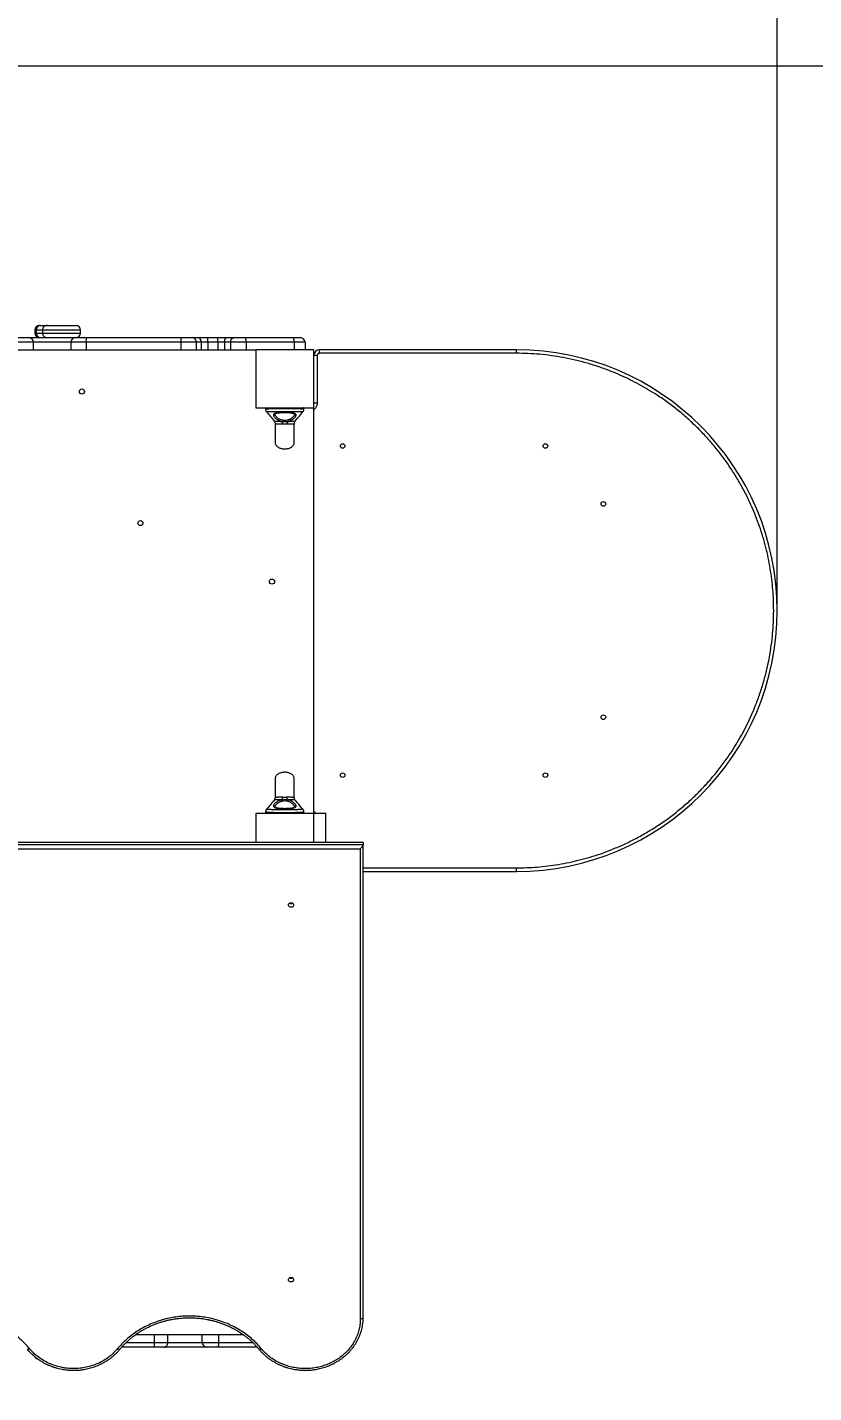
# Model space of a CAD drawing. Header units: millimetres. Extents: x -6562 to 7161, y -6069 to 5384.
# Drawn here: x 3453 to 4811, y 241 to 2597 of the extents above; entities that cross this region are included whole.
import ezdxf

# ---------------------------------------------------------------- set-up
doc = ezdxf.new("R2010")
doc.units = ezdxf.units.MM
for name, color, linetype in [('DIKOM_ОБЪЕКТ', 7, 'Continuous'), ('DIKOM_РАЗМЕР_ЗОНА', 7, 'Continuous'), ('DIKOM_РАЗМЕР_ОБЪЕКТА', 7, 'Continuous')]:
    doc.layers.add(name, color=color, linetype=linetype)
doc.styles.add('style1', font='arial.ttf', dxfattribs={"width": 0.8})
doc.dimstyles.new('1-50', dxfattribs={"dimtxt": 300, "dimasz": 200, "dimexe": 100, "dimexo": 0, "dimgap": 100, "dimtad": 1, "dimtxsty": 'style1', "dimcen": 200, "dimclrd": 7, "dimclre": 7, "dimclrt": 7, "dimadec": 1, "dimazin": 2, "dimtfac": 1, "dimtmove": 0, "dimatfit": 2, "dimfxl": 0, "dimlwd": 25, "dimlwe": 18, "dimarcsym": 0})

# ---------------------------------------------------------------- blocks, each defined once
blk = doc.blocks.new('*D9')
at = {"layer": 'Defpoints', "color": 0, "transparency": 16777216}
for p in [(-2276.8, 2530.5), (6418.8, 2530.5), (1009.4, -4069.5)]:
    blk.add_point(p, dxfattribs=at)
at = {"layer": 'DIKOM_РАЗМЕР_ОБЪЕКТА', "color": 7, "lineweight": 18, "transparency": 16777216}
for p, q in [((-2276.8, 2530.5), (6518.8, 2530.5)), ((1009.4, -4069.5), (6518.8, -4069.5))]:
    blk.add_line(p, q, dxfattribs=at)
at = {"layer": 'DIKOM_РАЗМЕР_ОБЪЕКТА', "color": 7, "lineweight": 25, "transparency": 16777216}
blk.add_line((6418.8, -3869.5), (6418.8, 2330.5), dxfattribs=at)
at = {"layer": 'DIKOM_РАЗМЕР_ОБЪЕКТА', "color": 7, "transparency": 16777216}
for points in [[(6385.4, 2330.5), (6452.1, 2330.5), (6418.8, 2530.5)], [(6385.4, -3869.5), (6452.1, -3869.5), (6418.8, -4069.5)]]:
    blk.add_solid(points, dxfattribs=at)
at = {"layer": 'DIKOM_РАЗМЕР_ОБЪЕКТА', "color": 7, "transparency": 16777216, "insert": (6165.6, -1011), "char_height": 300, "attachment_point": 5, "rotation": 90, "style": 'style1'}
blk.add_mtext('6600', dxfattribs=at)
blk = doc.blocks.new('*D10')
at = {"layer": 'Defpoints', "color": 0, "transparency": 16777216}
for p in [(4747.9, 4361.4), (-4563.3, 2279.8), (4747.9, 1590.5)]:
    blk.add_point(p, dxfattribs=at)
at = {"layer": 'DIKOM_РАЗМЕР_ОБЪЕКТА', "color": 7, "lineweight": 18, "transparency": 16777216}
for p, q in [((-4563.3, 2279.8), (-4563.3, 4461.4)), ((4747.9, 1590.5), (4747.9, 4461.4))]:
    blk.add_line(p, q, dxfattribs=at)
at = {"layer": 'DIKOM_РАЗМЕР_ОБЪЕКТА', "color": 7, "lineweight": 25, "transparency": 16777216}
blk.add_line((-4363.3, 4361.4), (4547.9, 4361.4), dxfattribs=at)
at = {"layer": 'DIKOM_РАЗМЕР_ОБЪЕКТА', "color": 7, "transparency": 16777216}
for points in [[(-4363.3, 4394.8), (-4363.3, 4328.1), (-4563.3, 4361.4)], [(4547.9, 4394.8), (4547.9, 4328.1), (4747.9, 4361.4)]]:
    blk.add_solid(points, dxfattribs=at)
at = {"layer": 'DIKOM_РАЗМЕР_ОБЪЕКТА', "color": 7, "transparency": 16777216, "insert": (92.3, 4614.7), "char_height": 300, "attachment_point": 5, "style": 'style1'}
blk.add_mtext('9300', dxfattribs=at)
blk = doc.blocks.new('*D11')
at = {"layer": 'Defpoints', "color": 0, "transparency": 16777216}
for p in [(-6562.2, 4933.9), (-6562.2, 1863.3), (6237.8, 1379.2)]:
    blk.add_point(p, dxfattribs=at)
at = {"layer": 'DIKOM_РАЗМЕР_ЗОНА', "color": 7, "lineweight": 18, "transparency": 16777216}
for p, q in [((-6562.2, 1863.3), (-6562.2, 5033.9)), ((6237.8, 1379.2), (6237.8, 5033.9))]:
    blk.add_line(p, q, dxfattribs=at)
at = {"layer": 'DIKOM_РАЗМЕР_ЗОНА', "color": 7, "lineweight": 25, "transparency": 16777216}
blk.add_line((6037.8, 4933.9), (-6362.2, 4933.9), dxfattribs=at)
at = {"layer": 'DIKOM_РАЗМЕР_ЗОНА', "color": 7, "transparency": 16777216}
for points in [[(-6362.2, 4967.2), (-6362.2, 4900.5), (-6562.2, 4933.9)], [(6037.8, 4967.2), (6037.8, 4900.5), (6237.8, 4933.9)]]:
    blk.add_solid(points, dxfattribs=at)
at = {"layer": 'DIKOM_РАЗМЕР_ЗОНА', "color": 7, "transparency": 16777216, "insert": (92.3, 5187), "char_height": 300, "attachment_point": 5, "style": 'style1'}
blk.add_mtext('12800', dxfattribs=at)
blk = doc.blocks.new('*D12')
at = {"layer": 'Defpoints', "color": 0, "transparency": 16777216}
for p in [(-2088.2, 4030.5), (7061.3, 4030.5), (1371.9, -6069.5)]:
    blk.add_point(p, dxfattribs=at)
at = {"layer": 'DIKOM_РАЗМЕР_ЗОНА', "color": 7, "lineweight": 18, "transparency": 16777216}
for p, q in [((-2088.2, 4030.5), (7161.3, 4030.5)), ((1371.9, -6069.5), (7161.3, -6069.5))]:
    blk.add_line(p, q, dxfattribs=at)
at = {"layer": 'DIKOM_РАЗМЕР_ЗОНА', "color": 7, "lineweight": 25, "transparency": 16777216}
blk.add_line((7061.3, -5869.5), (7061.3, 3830.5), dxfattribs=at)
at = {"layer": 'DIKOM_РАЗМЕР_ЗОНА', "color": 7, "transparency": 16777216}
for points in [[(7027.9, 3830.5), (7094.6, 3830.5), (7061.3, 4030.5)], [(7027.9, -5869.5), (7094.6, -5869.5), (7061.3, -6069.5)]]:
    blk.add_solid(points, dxfattribs=at)
at = {"layer": 'DIKOM_РАЗМЕР_ЗОНА', "color": 7, "transparency": 16777216, "insert": (6808.1, -1011), "char_height": 300, "attachment_point": 5, "rotation": 90, "style": 'style1'}
blk.add_mtext('10100', dxfattribs=at)

msp = doc.modelspace()

# ---------------------------------------------------------------- linework, layer by layer
at = {"layer": 'DIKOM_ОБЪЕКТ', "color": 7, "linetype": 'Continuous', "lineweight": 15}
for p, q in [((3466.694, 2074.516), (3466.694, 2069.516)), ((3466.735, 2074.516), (3466.694, 2074.516)), ((3466.735, 2074.516), (3466.735, 2069.516)), ((3468.622, 2074.516), (3466.735, 2074.516)), ((3468.622, 2074.516), (3468.622, 2069.516)), ((3468.663, 2074.516), (3468.622, 2074.516)), ((3468.663, 2074.516), (3468.663, 2069.516)), ((3479.632, 2074.516), (3468.663, 2074.516)), ((3474.694, 2082.516), (3474.724, 2082.516)), ((3474.724, 2082.516), (3476.622, 2082.516)), ((3476.622, 2082.516), (3476.652, 2082.516)), ((3476.652, 2082.516), (3487.621, 2082.516)), ((3479.632, 2074.516), (3479.632, 2069.516)), ((3545.587, 2074.516), (3479.632, 2074.516)), ((3487.621, 2082.516), (3537.587, 2082.516)), ((3545.587, 2069.516), (3545.587, 2074.516)), ((3436.2, 2061.516), (3456.334, 2061.516)), ((3463.87, 2053.516), (3436.414, 2053.516)), ((3456.334, 2061.516), (3536.169, 2061.516)), ((3463.87, 2053.516), (3463.87, 2040.516)), ((3528.852, 2053.516), (3463.87, 2053.516)), ((3466.694, 2069.516), (3466.735, 2069.516)), ((3466.735, 2069.516), (3468.622, 2069.516)), ((3468.622, 2069.516), (3468.663, 2069.516)), ((3468.663, 2069.516), (3479.632, 2069.516)), ((3479.632, 2069.516), (3545.587, 2069.516)), ((3554.847, 2053.516), (3528.852, 2053.516)), ((3528.852, 2053.516), (3528.852, 2040.516)), ((3536.169, 2061.516), (3555.232, 2061.516)), ((3718.39, 2053.516), (3554.847, 2053.516)), ((3554.847, 2053.516), (3554.847, 2040.516)), ((3555.232, 2061.516), (3718.775, 2061.516)), ((3745.225, 2053.516), (3718.39, 2053.516)), ((3718.39, 2053.516), (3718.39, 2040.516)), ((3718.775, 2061.516), (3738.454, 2061.516)), ((3738.454, 2061.516), (3748.718, 2061.516)), ((3745.225, 2053.516), (3745.225, 2040.516)), ((3753.58, 2053.516), (3745.225, 2053.516)), ((3748.718, 2061.516), (3764.672, 2061.516)), ((3753.58, 2053.516), (3753.58, 2040.516)), ((3764.975, 2053.516), (3753.58, 2053.516)), ((3764.672, 2061.516), (3781.973, 2061.516)), ((3764.975, 2053.516), (3764.975, 2040.516)), ((3782.276, 2053.516), (3764.975, 2053.516)), ((3781.973, 2061.516), (3798.315, 2061.516)), ((3793.949, 2053.516), (3782.276, 2053.516)), ((3782.276, 2053.516), (3782.276, 2040.516)), ((3804.168, 2053.516), (3793.949, 2053.516)), ((3793.949, 2053.516), (3793.949, 2040.516)), ((3798.315, 2061.516), (3810.87, 2061.516)), ((3831.028, 2053.516), (3804.168, 2053.516)), ((3804.168, 2053.516), (3804.168, 2040.516)), ((3810.87, 2061.516), (3830.567, 2061.516)), ((3830.567, 2061.516), (3913.544, 2061.516)), ((3831.028, 2053.516), (3831.028, 2040.516)), ((3914.004, 2053.516), (3831.028, 2053.516)), ((3913.544, 2061.516), (3924.853, 2061.516)), ((3914.004, 2053.516), (3914.004, 2040.516)), ((3932.853, 2053.516), (3914.004, 2053.516)), ((3932.853, 2053.516), (3932.853, 2040.516)), ((3436.414, 2040.516), (3463.87, 2040.516)), ((3463.87, 2040.516), (3528.852, 2040.516)), ((3528.852, 2040.516), (3554.847, 2040.516)), ((3554.847, 2040.516), (3718.39, 2040.516)), ((3718.39, 2040.516), (3745.225, 2040.516)), ((3745.225, 2040.516), (3753.58, 2040.516)), ((3753.58, 2040.516), (3764.975, 2040.516)), ((3764.975, 2040.516), (3782.276, 2040.516)), ((3782.276, 2040.516), (3793.949, 2040.516)), ((3793.949, 2040.516), (3804.168, 2040.516)), ((3804.168, 2040.516), (3831.028, 2040.516)), ((3831.028, 2040.516), (3847.853, 2040.516)), ((3847.853, 2040.516), (3847.853, 1940.516)), ((3947.853, 2040.516), (3847.853, 2040.516)), ((3947.853, 1940.516), (3947.853, 2040.516)), ((3953.853, 2030.516), (3947.853, 2030.516)), ((3953.853, 2030.516), (3953.853, 1948.516)), ((3957.853, 2034.516), (3957.853, 2040.516)), ((4297.853, 2040.516), (3957.853, 2040.516)), ((4297.853, 2034.516), (3957.853, 2034.516)), ((4297.853, 2034.516), (4297.853, 2040.516)), ((3847.853, 1940.516), (3947.853, 1940.516)), ((3864.853, 1940.016), (3864.853, 1937.395)), ((3897.853, 1940.016), (3864.853, 1940.016)), ((3864.853, 1937.395), (3864.853, 1937.394)), ((3930.853, 1940.016), (3897.853, 1940.016)), ((3929.623, 1934.035), (3929.635, 1934.045)), ((3930.853, 1937.391), (3930.853, 1940.016)), ((3953.853, 1948.516), (3947.853, 1948.516)), ((3947.853, 1240.516), (3947.853, 1940.516)), ((3880.853, 1929.646), (3881.122, 1930.749)), ((3880.867, 1929.351), (3880.853, 1929.646)), ((3914.583, 1930.746), (3914.853, 1929.644)), ((3914.853, 1929.644), (3914.837, 1929.329)), ((3880.853, 1251.387), (3880.869, 1251.702)), ((3881.123, 1250.285), (3880.853, 1251.387)), ((3914.853, 1251.385), (3914.584, 1250.282)), ((3914.839, 1251.68), (3914.853, 1251.385)), ((3947.853, 1240.516), (3847.853, 1240.516)), ((3847.853, 1240.516), (3847.853, 1190.515)), ((3864.853, 1243.64), (3864.853, 1241.016)), ((3864.853, 1241.016), (3897.853, 1241.016)), ((3866.083, 1246.997), (3866.07, 1246.986)), ((3897.853, 1241.016), (3930.853, 1241.016)), ((3930.853, 1243.636), (3930.853, 1243.638)), ((3930.853, 1241.016), (3930.853, 1243.636)), ((3968.853, 1240.516), (3947.853, 1240.516)), ((3947.853, 1190.515), (3947.853, 1240.516)), ((3968.853, 1190.515), (3968.853, 1240.516)), ((4033.353, 1186.289), (3033.353, 1186.289)), ((3038.353, 1179.645), (4028.353, 1179.645)), ((4033.353, 1190.515), (3162.353, 1190.515)), ((3968.853, 1190.515), (3947.853, 1190.515)), ((4028.353, 1179.645), (4028.353, 368.499)), ((4033.353, 1190.515), (4033.353, 1186.289)), ((4033.353, 370.613), (4033.353, 1186.289)), ((4033.353, 1146.516), (4297.853, 1146.516)), ((4033.353, 1140.516), (4297.853, 1140.516)), ((4297.853, 1140.516), (4297.853, 1146.516)), ((3673.064, 340.516), (3639.748, 340.516)), ((3673.064, 327.516), (3673.064, 340.516)), ((3696.25, 340.516), (3673.064, 340.516)), ((3696.25, 327.516), (3696.25, 340.516)), ((3755.555, 340.516), (3696.25, 340.516)), ((3755.555, 327.516), (3755.555, 340.516)), ((3784.006, 340.516), (3755.555, 340.516)), ((3784.006, 327.516), (3784.006, 340.516)), ((3826.911, 340.516), (3784.006, 340.516)), ((3672.663, 319.516), (3616.436, 319.516)), ((3624.164, 327.516), (3673.064, 327.516)), ((3689.667, 319.516), (3672.663, 319.516)), ((3673.064, 327.516), (3696.25, 327.516)), ((3762.527, 319.516), (3689.667, 319.516)), ((3696.25, 327.516), (3755.555, 327.516)), ((3755.555, 327.516), (3784.006, 327.516)), ((3783.391, 319.516), (3762.527, 319.516)), ((3850.236, 319.516), (3783.391, 319.516)), ((3784.006, 327.516), (3842.536, 327.516))]:
    msp.add_line(p, q, dxfattribs=at)
at = {"layer": 'DIKOM_ОБЪЕКТ', "color": 7, "linetype": 'Continuous', "lineweight": 15, "flags": 128}
for points in [[(3745.225, 2053.516), (3745.095, 2055.076), (3744.709, 2056.577), (3744.084, 2057.96), (3743.242, 2059.172), (3742.216, 2060.167), (3741.045, 2060.907), (3739.775, 2061.362), (3738.454, 2061.516)], [(3753.58, 2053.516), (3753.486, 2055.076), (3753.21, 2056.577), (3752.76, 2057.96), (3752.156, 2059.172), (3751.419, 2060.167), (3750.579, 2060.907), (3749.667, 2061.362), (3748.718, 2061.516)], [(3793.949, 2053.516), (3794.033, 2055.076), (3794.281, 2056.577), (3794.685, 2057.96), (3795.228, 2059.172), (3795.889, 2060.167), (3796.644, 2060.907), (3797.463, 2061.362), (3798.315, 2061.516)], [(3804.168, 2053.516), (3804.297, 2055.076), (3804.678, 2056.577), (3805.298, 2057.96), (3806.131, 2059.172), (3807.147, 2060.167), (3808.306, 2060.907), (3809.563, 2061.362), (3810.87, 2061.516)], [(3913.253, 1082.511), (3913.075, 1081.387), (3912.554, 1080.355), (3911.734, 1079.497), (3910.681, 1078.883), (3909.479, 1078.564), (3908.227, 1078.564), (3907.025, 1078.883), (3905.971, 1079.497), (3905.151, 1080.355), (3904.631, 1081.387), (3904.453, 1082.511), (3904.631, 1083.634), (3905.151, 1084.667), (3905.971, 1085.525), (3907.025, 1086.138), (3908.227, 1086.458), (3909.479, 1086.458), (3910.681, 1086.138), (3911.734, 1085.525), (3912.554, 1084.667), (3913.075, 1083.634), (3913.253, 1082.511)], [(3913.253, 435.861), (3913.075, 434.738), (3912.554, 433.705), (3911.734, 432.847), (3910.681, 432.234), (3909.479, 431.914), (3908.227, 431.914), (3907.025, 432.234), (3905.971, 432.847), (3905.151, 433.705), (3904.631, 434.738), (3904.453, 435.861), (3904.631, 436.985), (3905.151, 438.017), (3905.971, 438.875), (3907.025, 439.489), (3908.227, 439.808), (3909.479, 439.808), (3910.681, 439.489), (3911.734, 438.875), (3912.554, 438.017), (3913.075, 436.985), (3913.253, 435.861)], [(4028.353, 368.499), (4029.328, 368.54), (4030.266, 368.66), (4031.131, 368.855), (4031.888, 369.118), (4032.51, 369.439), (4032.972, 369.804), (4033.257, 370.2), (4033.353, 370.613)], [(3457.353, 316.84), (3456.573, 316.35), (3455.822, 315.96), (3455.131, 315.685), (3454.524, 315.536), (3454.027, 315.518), (3453.657, 315.632), (3453.5, 315.766)], [(3609.353, 316.84), (3610.133, 316.35), (3610.884, 315.96), (3611.575, 315.685), (3612.181, 315.536), (3612.679, 315.518), (3613.048, 315.632), (3613.206, 315.767)], [(3689.667, 319.516), (3690.951, 319.669), (3692.186, 320.125), (3693.324, 320.864), (3694.322, 321.859), (3695.141, 323.071), (3695.749, 324.454), (3696.124, 325.955), (3696.25, 327.516)], [(3857.353, 316.84), (3856.573, 316.35), (3855.822, 315.96), (3855.131, 315.685), (3854.524, 315.536), (3854.027, 315.518), (3853.657, 315.632), (3853.5, 315.766)]]:
    msp.add_lwpolyline(points, dxfattribs=at)
at = {"layer": 'DIKOM_ОБЪЕКТ', "color": 7, "linetype": 'Continuous', "lineweight": 15}
for centre, radius in [((3547.853, 1968.516), 4.4), ((3997.853, 1874.516), 4), ((4347.853, 1874.516), 4), ((4447.853, 1774.516), 4), ((3648.84, 1741.427), 4.316), ((3875.853, 1640.516), 4.4), ((4447.853, 1406.516), 4), ((3997.853, 1306.516), 4), ((4347.853, 1306.516), 4)]:
    msp.add_circle(centre, radius, dxfattribs=at)
for centre, radius, start, end in [((3474.694, 2074.516), 8, 90, 180), ((3474.729, 2074.521), 7.995, 90.039307, 180.039401), ((3476.622, 2074.516), 8, 90, 180), ((3476.657, 2074.521), 7.995, 90.039397, 180.039097), ((3487.627, 2074.521), 7.995, 90.039307, 180.039401), ((3537.587, 2074.516), 8, 0, 90), ((3456.095, 2053.741), 7.778, 358.340412, 88.238598), ((3474.694, 2069.516), 8, 180, 270), ((3474.729, 2069.51), 7.995, 179.960599, 269.960693), ((3476.622, 2069.516), 8, 180, 270), ((3476.657, 2069.51), 7.995, 179.960903, 269.960603), ((3487.627, 2069.51), 7.995, 179.960599, 269.960693), ((3536.527, 2053.842), 7.681, 92.666983, 182.43911), ((3537.587, 2069.516), 8, 270, 0), ((3596.679, 2055.511), 41.88, 171.756435, 182.730737), ((3760.217, 2055.511), 41.874, 171.755741, 182.731431), ((3711.95, 2055.513), 53.063, 357.843038, 6.495686), ((3729.254, 2055.513), 53.059, 357.842897, 6.49604), ((3795.942, 2055.509), 35.143, 356.748309, 9.841312), ((3878.917, 2055.509), 35.143, 356.748397, 9.841224), ((3924.853, 2053.516), 8, 0, 90), ((3957.853, 2030.516), 10, 90, 180), ((4297.853, 1590.516), 450, 270, 90), ((3865.353, 1940.016), 0.5, 90, 180), ((3930.353, 1940.016), 0.5, 0, 90), ((3878.861, 1929.484), 2.011, 250.456368, 356.208101), ((3874.421, 1911.574), 19.757, 1.785577, 16.086714), ((3921.259, 1911.569), 19.729, 163.875376, 178.200302), ((3916.845, 1929.465), 2.013, 183.858287, 289.483829), ((3878.861, 1251.567), 2.013, 3.856058, 109.485707), ((3874.447, 1269.462), 19.729, 343.875317, 358.200307), ((3921.286, 1269.457), 19.758, 181.785928, 196.086349), ((3916.845, 1251.548), 2.011, 70.456664, 176.209251), ((3865.353, 1241.016), 0.5, 180, 270), ((3930.353, 1241.016), 0.5, 270, 0), ((3908.853, 1089.601), 4.743, 235.744343, 304.255657), ((3908.853, 1090.961), 4.831, 254.120693, 285.879307), ((3908.853, 442.951), 4.743, 235.741766, 304.258234), ((3908.853, 444.313), 4.833, 254.127146, 285.872854), ((3951.017, 370.621), 82.336, 350.709145, 359.994397), ((3632.831, 325.521), 40.282, 351.426469, 2.838415), ((3763.079, 327.034), 7.539, 176.340766, 265.800873), ((3757.532, 325.527), 26.549, 346.912347, 4.29509), ((3473.467, 306.516), 8, 205.783373, 258.388517), ((3473.484, 306.511), 7.996, 207.885559, 257.321697)]:
    msp.add_arc(centre, radius, start, end, dxfattribs=at)
msp.add_ellipse((4028.353, 1181.758), major_axis=(4.881, 4.881), ratio=0.22169494, start_param=4.49422256, end_param=6.06501888, dxfattribs=at)
for points, knots in [([(3957.853, 2034.516), (3957.35, 2034.462), (3956.576, 2034.38), (3955.644, 2033.881), (3955.004, 2033.365), (3954.487, 2032.724), (3953.989, 2031.793), (3953.906, 2031.019), (3953.853, 2030.516)], [0, 0, 0, 0, 0.23945685, 0.36836083, 0.49999986, 0.63163921, 0.76054345, 1, 1, 1, 1]), ([(4741.853, 1590.516), (4741.784, 1596.482), (4741.645, 1608.412), (4740.512, 1626.435), (4738.678, 1644.597), (4736.034, 1662.965), (4732.604, 1681.318), (4728.375, 1699.624), (4723.342, 1717.856), (4717.484, 1736.01), (4710.451, 1754.959), (4702.142, 1774.504), (4692.365, 1794.633), (4681.528, 1814.346), (4669.597, 1833.65), (4656.65, 1852.385), (4642.681, 1870.523), (4627.77, 1887.95), (4611.948, 1904.611), (4595.288, 1920.432), (4577.861, 1935.343), (4559.722, 1949.312), (4542.226, 1961.403), (4525.544, 1971.832), (4509.868, 1980.764), (4493.928, 1989.009), (4477.752, 1996.568), (4460.102, 2003.967), (4440.885, 2011.035), (4420.244, 2017.494), (4399.489, 2022.901), (4378.876, 2027.227), (4358.284, 2030.549), (4337.986, 2032.842), (4317.828, 2034.256), (4304.511, 2034.429), (4297.853, 2034.516)], [0, 0, 0, 0, 0.02566318, 0.05132157, 0.07765295, 0.10417249, 0.13112993, 0.15794917, 0.18497024, 0.21247328, 0.2399839, 0.27189109, 0.30379902, 0.33621038, 0.36862245, 0.40137878, 0.43413586, 0.46706753, 0.4999999, 0.53293153, 0.5658639, 0.59862021, 0.63137732, 0.65731002, 0.68323246, 0.70897168, 0.73449085, 0.76002077, 0.79127967, 0.82253932, 0.85302392, 0.88350928, 0.9131139, 0.94271925, 0.97135925, 1, 1, 1, 1]), ([(3864.853, 1937.57), (3864.889, 1936.982), (3864.969, 1935.659), (3865.684, 1934.613), (3866.081, 1934.032)], [0, 0, 0, 0, 0.44435309, 1, 1, 1, 1]), ([(3897.853, 1938.849), (3896.249, 1938.847), (3893.056, 1938.844), (3888.391, 1938.813), (3883.967, 1938.764), (3880.23, 1938.701), (3877.164, 1938.631), (3874.701, 1938.557), (3872.179, 1938.459), (3869.766, 1938.331), (3867.831, 1938.175), (3866.514, 1938.015), (3865.661, 1937.856), (3864.996, 1937.657), (3864.914, 1937.49), (3864.866, 1937.391)], [0, 0, 0, 0, 0.09265953, 0.18441373, 0.27526359, 0.36521081, 0.4302604, 0.49367314, 0.55545219, 0.64501851, 0.73091482, 0.79332981, 0.85427669, 0.91376222, 1, 1, 1, 1]), ([(3866.098, 1934.011), (3868.267, 1931.393), (3872.947, 1925.742), (3877.335, 1920.407), (3879.69, 1917.543)], [0, 0, 0, 0, 0.463343, 1, 1, 1, 1]), ([(3866.151, 1934.046), (3866.148, 1934.029), (3866.133, 1933.965), (3866.74, 1933.944), (3867.924, 1933.944), (3869.684, 1933.979), (3871.929, 1934.023), (3874.636, 1934.071), (3877.759, 1934.116), (3881.237, 1934.157), (3885.022, 1934.19), (3889.03, 1934.214), (3893.202, 1934.23), (3896.036, 1934.232), (3897.455, 1934.233)], [0, 0, 0, 0, 0.0317108, 0.12272894, 0.21324008, 0.30218038, 0.39078046, 0.47875238, 0.56601533, 0.653511, 0.74008512, 0.82711417, 0.91347672, 1, 1, 1, 1]), ([(3897.421, 1932.502), (3896.108, 1932.486), (3893.483, 1932.455), (3889.724, 1932.252), (3886.3, 1931.923), (3883.344, 1931.443), (3880.975, 1930.796), (3879.291, 1929.952), (3878.28, 1928.912), (3878.218, 1928.029), (3878.188, 1927.589)], [0, 0, 0, 0, 0.12607992, 0.25195459, 0.37811724, 0.50326536, 0.62863495, 0.7530055, 0.87683919, 1, 1, 1, 1]), ([(3881.324, 1930.277), (3881.335, 1930.267), (3881.358, 1930.245), (3881.752, 1930.493), (3882.584, 1930.844), (3884.232, 1931.3), (3886.205, 1931.662), (3888.584, 1931.957), (3891.371, 1932.18), (3894.535, 1932.321), (3898.033, 1932.368), (3901.61, 1932.309), (3904.922, 1932.142), (3907.672, 1931.896), (3909.857, 1931.601), (3911.63, 1931.256), (3912.806, 1930.932), (3913.694, 1930.595), (3914.062, 1930.4), (3914.17, 1930.462), (3914.226, 1930.495)], [0, 0, 0, 0, 0.0184323, 0.03800955, 0.10645859, 0.16636942, 0.22661966, 0.28950784, 0.35544119, 0.42639247, 0.50169769, 0.58191221, 0.65815332, 0.72558426, 0.78329541, 0.83687511, 0.8926562, 0.92190734, 0.95918111, 1, 1, 1, 1]), ([(3917.516, 1927.567), (3917.486, 1928.022), (3917.425, 1928.933), (3916.357, 1929.997), (3914.58, 1930.852), (3912.081, 1931.501), (3908.978, 1931.975), (3905.395, 1932.292), (3901.485, 1932.478), (3898.778, 1932.494), (3897.421, 1932.502)], [0, 0, 0, 0, 0.12344536, 0.2471604, 0.3720034, 0.49677715, 0.62230403, 0.74824785, 0.87377209, 1, 1, 1, 1]), ([(3897.455, 1934.233), (3897.888, 1934.233), (3899.058, 1934.233), (3901.265, 1934.231), (3904.344, 1934.223), (3907.666, 1934.208), (3911.01, 1934.186), (3914.19, 1934.159), (3917.174, 1934.125), (3919.879, 1934.089), (3921.691, 1934.059), (3922.93, 1934.037), (3923.667, 1934.024), (3924.38, 1934.01), (3925.067, 1933.997), (3925.725, 1933.984), (3926.798, 1933.963), (3928.072, 1933.941), (3928.899, 1933.943), (3929.273, 1933.963), (3929.425, 1933.977), (3929.536, 1933.996), (3929.603, 1934.015), (3929.618, 1934.03), (3929.623, 1934.035)], [0, 0, 0, 0, 0.02602724, 0.07032122, 0.13281705, 0.21288527, 0.27660595, 0.34888481, 0.42883906, 0.49471236, 0.56545133, 0.58998089, 0.61504895, 0.64070419, 0.66700221, 0.6940241, 0.72168082, 0.80976043, 0.89890225, 0.92159396, 0.94429775, 0.96698426, 0.98970697, 1, 1, 1, 1]), ([(3930.815, 1937.384), (3930.825, 1937.417), (3930.856, 1937.522), (3930.546, 1937.711), (3929.717, 1937.941), (3928.3, 1938.13), (3926.689, 1938.271), (3925.093, 1938.376), (3922.882, 1938.487), (3919.864, 1938.597), (3916.42, 1938.682), (3913.184, 1938.74), (3910.355, 1938.779), (3906.877, 1938.815), (3902.697, 1938.843), (3899.476, 1938.847), (3897.853, 1938.849)], [0, 0, 0, 0, 0.02722921, 0.0869734, 0.17642826, 0.26926546, 0.32580767, 0.3840607, 0.44402448, 0.53713595, 0.63409786, 0.69343422, 0.75343504, 0.81410052, 0.9063022, 1, 1, 1, 1]), ([(3916.004, 1917.519), (3918.407, 1920.433), (3923.004, 1926.009), (3927.494, 1931.447), (3929.637, 1934.043)], [0, 0, 0, 0, 0.52267596, 1, 1, 1, 1]), ([(3929.624, 1934.029), (3929.94, 1934.469), (3930.673, 1935.489), (3930.788, 1936.811), (3930.853, 1937.564)], [0, 0, 0, 0, 0.43103963, 1, 1, 1, 1]), ([(3953.853, 1948.516), (3953.807, 1947.662), (3953.714, 1945.903), (3952.936, 1943.292), (3951.638, 1940.793), (3949.936, 1938.631), (3948.508, 1937.563), (3947.853, 1937.073)], [0, 0, 0, 0, 0.19055294, 0.39251993, 0.60288344, 0.81771116, 1, 1, 1, 1]), ([(3878.188, 1927.589), (3878.272, 1927.17), (3878.44, 1926.335), (3879.337, 1924.895), (3880.66, 1923.37), (3882.43, 1921.804), (3884.605, 1920.284), (3887.182, 1918.911), (3890.111, 1917.752), (3892.305, 1917.284), (3893.405, 1917.049)], [0, 0, 0, 0, 0.12318255, 0.24572263, 0.36966286, 0.49359405, 0.61917939, 0.74527786, 0.87243078, 1, 1, 1, 1]), ([(3879.66, 1917.582), (3880.186, 1916.797), (3881.145, 1915.367), (3881.288, 1913.562), (3881.353, 1912.748)], [0, 0, 0, 0, 0.54893929, 1, 1, 1, 1]), ([(3879.702, 1917.554), (3879.711, 1917.547), (3879.734, 1917.528), (3879.956, 1917.489), (3880.259, 1917.449), (3880.557, 1917.415), (3880.893, 1917.383), (3881.272, 1917.352), (3881.652, 1917.324), (3882.109, 1917.295), (3882.575, 1917.269), (3883.549, 1917.222), (3885.241, 1917.161), (3887.755, 1917.106), (3890.502, 1917.069), (3892.407, 1917.056), (3893.405, 1917.049)], [0, 0, 0, 0, 0.04582461, 0.12381913, 0.15706451, 0.19727453, 0.24427069, 0.27033979, 0.31001753, 0.34767015, 0.38349532, 0.41749935, 0.55990221, 0.70891658, 0.84763305, 1, 1, 1, 1]), ([(3914.837, 1929.329), (3914.78, 1929.009), (3914.666, 1928.37), (3914.166, 1927.296), (3913.503, 1926.256), (3912.725, 1925.272), (3911.915, 1924.387), (3910.989, 1923.504), (3909.817, 1922.529), (3908.369, 1921.512), (3906.595, 1920.515), (3904.804, 1919.741), (3903.044, 1919.18), (3900.805, 1918.674), (3898.444, 1918.46), (3896.081, 1918.567), (3894.346, 1918.801), (3892.657, 1919.183), (3890.893, 1919.747), (3889.096, 1920.524), (3887.317, 1921.527), (3885.95, 1922.49), (3884.925, 1923.332), (3884.117, 1924.07), (3883.417, 1924.789), (3882.788, 1925.515), (3882.009, 1926.527), (3881.179, 1927.877), (3880.971, 1928.859), (3880.867, 1929.351)], [0, 0, 0, 0, 0.04122169, 0.08212917, 0.12502106, 0.15617373, 0.1875303, 0.21875997, 0.24982433, 0.29305311, 0.33399221, 0.37465614, 0.40658404, 0.43731549, 0.49952905, 0.53055002, 0.56198905, 0.59274362, 0.62470557, 0.66559219, 0.70668723, 0.75000911, 0.77458853, 0.79819488, 0.8286879, 0.85070775, 0.87526199, 0.93758091, 1, 1, 1, 1]), ([(3881.353, 1912.792), (3881.353, 1912.311), (3881.353, 1909.864), (3881.353, 1906.161), (3881.353, 1901.929), (3881.353, 1898.777), (3881.353, 1896.212), (3881.353, 1894.025), (3881.353, 1891.87), (3881.353, 1889.748), (3881.353, 1887.573), (3881.353, 1885.449), (3881.353, 1883.5), (3881.353, 1881.892), (3881.353, 1880.748), (3881.353, 1880.595), (3881.353, 1880.516)], [0, 0, 0, 0, 0.02093332, 0.10644389, 0.18184622, 0.24328504, 0.28973036, 0.34294578, 0.39192732, 0.44938339, 0.51596619, 0.59234536, 0.67897175, 0.77602394, 0.88331593, 1, 1, 1, 1]), ([(3894.169, 1912.19), (3893.239, 1912.192), (3891.403, 1912.195), (3888.845, 1912.201), (3886.574, 1912.211), (3884.672, 1912.233), (3883.176, 1912.283), (3882.126, 1912.382), (3881.474, 1912.545), (3881.393, 1912.702), (3881.353, 1912.78)], [0, 0, 0, 0, 0.15004536, 0.29616143, 0.43374747, 0.56362242, 0.68460938, 0.79651016, 0.90001963, 1, 1, 1, 1]), ([(3893.405, 1917.049), (3894.888, 1916.894), (3897.855, 1916.584), (3900.822, 1916.894), (3902.306, 1917.049)], [0, 0, 0, 0, 0.499965, 1, 1, 1, 1]), ([(3901.539, 1912.189), (3900.311, 1912.212), (3897.854, 1912.259), (3895.397, 1912.213), (3894.169, 1912.19)], [0, 0, 0, 0, 0.4999995, 1, 1, 1, 1]), ([(3914.353, 1912.771), (3914.314, 1912.693), (3914.233, 1912.534), (3913.585, 1912.375), (3912.539, 1912.279), (3911.048, 1912.231), (3909.143, 1912.21), (3906.866, 1912.2), (3904.304, 1912.193), (3902.469, 1912.19), (3901.539, 1912.189)], [0, 0, 0, 0, 0.09915442, 0.20317826, 0.31464754, 0.43517806, 0.56559894, 0.70401743, 0.84995468, 1, 1, 1, 1]), ([(3902.306, 1917.049), (3903.403, 1917.282), (3905.588, 1917.748), (3908.511, 1918.902), (3911.075, 1920.266), (3913.25, 1921.781), (3915.017, 1923.339), (3916.349, 1924.865), (3917.255, 1926.308), (3917.429, 1927.147), (3917.516, 1927.567)], [0, 0, 0, 0, 0.12762244, 0.25417947, 0.38061911, 0.50508557, 0.62962301, 0.7528775, 0.87645553, 1, 1, 1, 1]), ([(3902.306, 1917.049), (3903.499, 1917.057), (3905.854, 1917.073), (3909.088, 1917.125), (3911.856, 1917.203), (3914, 1917.31), (3915.372, 1917.43), (3916.007, 1917.526), (3915.975, 1917.545), (3915.965, 1917.551)], [0, 0, 0, 0, 0.18131976, 0.35769649, 0.52389113, 0.67758843, 0.81661062, 0.94257617, 1, 1, 1, 1]), ([(3914.353, 1912.738), (3914.415, 1913.539), (3914.556, 1915.345), (3915.519, 1916.782), (3916.055, 1917.581)], [0, 0, 0, 0, 0.44316651, 1, 1, 1, 1]), ([(3914.353, 1880.516), (3914.353, 1880.595), (3914.353, 1880.748), (3914.353, 1881.892), (3914.353, 1883.5), (3914.353, 1885.449), (3914.353, 1887.573), (3914.353, 1889.748), (3914.353, 1891.87), (3914.353, 1893.862), (3914.353, 1895.672), (3914.353, 1897.429), (3914.353, 1899.392), (3914.353, 1902.192), (3914.353, 1906.161), (3914.353, 1909.862), (3914.353, 1912.307), (3914.353, 1912.786)], [0, 0, 0, 0, 0.11669334, 0.22399386, 0.32105375, 0.40768703, 0.48407225, 0.55066035, 0.60812098, 0.65710642, 0.69824863, 0.73237519, 0.77063456, 0.81823086, 0.89363917, 0.97915653, 1, 1, 1, 1]), ([(3881.353, 1880.516), (3881.408, 1879.841), (3881.524, 1878.423), (3882.468, 1876.36), (3883.969, 1874.44), (3885.956, 1872.801), (3888.205, 1871.525), (3890.483, 1870.627), (3892.702, 1870.029), (3895.047, 1869.633), (3897.767, 1869.456), (3900.954, 1869.631), (3904.394, 1870.312), (3907.754, 1871.583), (3910.673, 1873.414), (3912.819, 1875.658), (3914.124, 1878.084), (3914.28, 1879.745), (3914.353, 1880.516)], [0, 0, 0, 0, 0.04633198, 0.09737782, 0.15341196, 0.21313313, 0.27355621, 0.33082964, 0.3813373, 0.43158114, 0.49443404, 0.56871246, 0.650822, 0.7350013, 0.8148893, 0.88597334, 0.94713498, 1, 1, 1, 1]), ([(4297.853, 1146.516), (4303.819, 1146.585), (4315.75, 1146.724), (4333.773, 1147.856), (4351.934, 1149.69), (4370.303, 1152.335), (4388.656, 1155.765), (4406.961, 1159.994), (4425.194, 1165.027), (4443.348, 1170.884), (4462.296, 1177.917), (4481.842, 1186.226), (4501.97, 1196.004), (4521.684, 1206.84), (4540.987, 1218.771), (4559.722, 1231.719), (4577.861, 1245.688), (4595.288, 1260.599), (4611.948, 1276.42), (4627.77, 1293.081), (4642.681, 1310.508), (4656.65, 1328.646), (4668.74, 1346.142), (4679.169, 1362.824), (4688.101, 1378.501), (4696.346, 1394.44), (4703.905, 1410.616), (4711.304, 1428.266), (4718.373, 1447.483), (4724.831, 1468.124), (4730.239, 1488.879), (4734.564, 1509.493), (4737.886, 1530.085), (4740.18, 1550.383), (4741.594, 1570.541), (4741.766, 1583.857), (4741.853, 1590.516)], [0, 0, 0, 0, 0.02566322, 0.05132157, 0.077653, 0.10417247, 0.13112997, 0.15794917, 0.18497026, 0.21247327, 0.23998392, 0.27189111, 0.303799, 0.33621032, 0.36862247, 0.40137875, 0.43413586, 0.46706749, 0.49999989, 0.53293145, 0.56586393, 0.59862023, 0.63137732, 0.65731002, 0.68323246, 0.70897169, 0.73449085, 0.76002079, 0.79127969, 0.82253932, 0.85302394, 0.88350929, 0.91311386, 0.94271921, 0.97135925, 1, 1, 1, 1]), ([(3914.353, 1300.516), (3914.298, 1301.19), (3914.182, 1302.608), (3913.237, 1304.671), (3911.737, 1306.591), (3909.749, 1308.23), (3907.501, 1309.506), (3905.223, 1310.404), (3903.004, 1311.002), (3900.659, 1311.398), (3897.939, 1311.576), (3894.752, 1311.4), (3891.312, 1310.719), (3887.952, 1309.448), (3885.033, 1307.617), (3882.887, 1305.373), (3881.582, 1302.947), (3881.425, 1301.286), (3881.353, 1300.516)], [0, 0, 0, 0, 0.04633217, 0.09737771, 0.15341134, 0.21313324, 0.2735565, 0.33082943, 0.38133743, 0.43158114, 0.4944341, 0.5687126, 0.65082202, 0.73500135, 0.81488929, 0.88597404, 0.94713579, 1, 1, 1, 1]), ([(3881.353, 1300.516), (3881.353, 1300.436), (3881.353, 1300.283), (3881.353, 1299.14), (3881.353, 1297.531), (3881.353, 1295.582), (3881.353, 1293.459), (3881.353, 1291.283), (3881.353, 1289.162), (3881.353, 1287.169), (3881.353, 1285.359), (3881.353, 1283.602), (3881.353, 1281.64), (3881.353, 1278.839), (3881.353, 1274.87), (3881.353, 1271.169), (3881.353, 1268.724), (3881.353, 1268.245)], [0, 0, 0, 0, 0.11669338, 0.22399385, 0.32105374, 0.40768717, 0.48407228, 0.55066035, 0.60812126, 0.65710668, 0.69824879, 0.73237536, 0.77063465, 0.81823124, 0.89363961, 0.97915657, 1, 1, 1, 1]), ([(3914.353, 1268.239), (3914.353, 1268.72), (3914.353, 1271.167), (3914.353, 1274.871), (3914.353, 1279.102), (3914.353, 1282.254), (3914.353, 1284.819), (3914.353, 1287.006), (3914.353, 1289.162), (3914.353, 1291.283), (3914.353, 1293.459), (3914.353, 1295.582), (3914.353, 1297.531), (3914.353, 1299.14), (3914.353, 1300.283), (3914.353, 1300.436), (3914.353, 1300.516)], [0, 0, 0, 0, 0.02093345, 0.1064436, 0.18184597, 0.24328489, 0.28973044, 0.34294562, 0.39192714, 0.44938348, 0.51596625, 0.59234528, 0.67897181, 0.77602398, 0.8833159, 1, 1, 1, 1]), ([(3879.702, 1263.512), (3877.299, 1260.598), (3872.702, 1255.022), (3868.212, 1249.584), (3866.068, 1246.988)], [0, 0, 0, 0, 0.5226754, 1, 1, 1, 1]), ([(3893.4, 1263.982), (3892.303, 1263.749), (3890.117, 1263.283), (3887.195, 1262.129), (3884.631, 1260.765), (3882.456, 1259.25), (3880.689, 1257.692), (3879.357, 1256.166), (3878.451, 1254.724), (3878.277, 1253.884), (3878.19, 1253.464)], [0, 0, 0, 0, 0.12762222, 0.25417962, 0.38061898, 0.50508546, 0.62962271, 0.75287766, 0.87645539, 1, 1, 1, 1]), ([(3878.19, 1253.464), (3878.22, 1253.009), (3878.281, 1252.099), (3879.349, 1251.034), (3881.126, 1250.179), (3883.625, 1249.53), (3886.728, 1249.056), (3890.31, 1248.739), (3894.221, 1248.553), (3896.928, 1248.537), (3898.285, 1248.529)], [0, 0, 0, 0, 0.12344515, 0.2471602, 0.37200334, 0.49677693, 0.62230409, 0.74824785, 0.87377207, 1, 1, 1, 1]), ([(3881.353, 1268.293), (3881.291, 1267.492), (3881.15, 1265.686), (3880.187, 1264.25), (3879.651, 1263.45)], [0, 0, 0, 0, 0.4431681, 1, 1, 1, 1]), ([(3893.4, 1263.982), (3892.207, 1263.974), (3889.852, 1263.958), (3886.617, 1263.906), (3883.85, 1263.828), (3881.706, 1263.721), (3880.334, 1263.601), (3879.699, 1263.505), (3879.731, 1263.487), (3879.74, 1263.481)], [0, 0, 0, 0, 0.18131976, 0.35769649, 0.52389111, 0.67758829, 0.81661047, 0.9425762, 1, 1, 1, 1]), ([(3880.869, 1251.702), (3880.926, 1252.022), (3881.04, 1252.661), (3881.54, 1253.736), (3882.203, 1254.775), (3882.981, 1255.759), (3883.791, 1256.644), (3884.717, 1257.527), (3885.889, 1258.502), (3887.336, 1259.519), (3889.11, 1260.516), (3890.902, 1261.29), (3892.662, 1261.851), (3894.901, 1262.357), (3897.262, 1262.571), (3899.624, 1262.464), (3901.359, 1262.23), (3903.049, 1261.848), (3904.813, 1261.285), (3906.61, 1260.507), (3908.388, 1259.504), (3909.756, 1258.541), (3910.781, 1257.699), (3911.589, 1256.961), (3912.289, 1256.242), (3912.917, 1255.516), (3913.697, 1254.505), (3914.527, 1253.154), (3914.735, 1252.172), (3914.839, 1251.68)], [0, 0, 0, 0, 0.0412219, 0.08212937, 0.12502101, 0.15617382, 0.1875303, 0.21876009, 0.24982421, 0.29305292, 0.33399222, 0.37465631, 0.40658394, 0.43731551, 0.49952905, 0.53055001, 0.56198911, 0.59274366, 0.62470542, 0.66559217, 0.70668694, 0.75000916, 0.77458828, 0.79819453, 0.82868799, 0.85070749, 0.87526207, 0.93758079, 1, 1, 1, 1]), ([(3881.353, 1268.26), (3881.392, 1268.338), (3881.473, 1268.497), (3882.121, 1268.656), (3883.167, 1268.753), (3884.658, 1268.8), (3886.563, 1268.821), (3888.84, 1268.832), (3891.402, 1268.838), (3893.236, 1268.841), (3894.167, 1268.842)], [0, 0, 0, 0, 0.09915439, 0.20317816, 0.31464753, 0.435178, 0.56559875, 0.70401725, 0.84995468, 1, 1, 1, 1]), ([(3914.382, 1250.754), (3914.371, 1250.764), (3914.348, 1250.786), (3913.954, 1250.538), (3913.122, 1250.187), (3911.474, 1249.731), (3909.501, 1249.369), (3907.122, 1249.074), (3904.335, 1248.851), (3901.171, 1248.71), (3897.673, 1248.663), (3894.096, 1248.722), (3890.783, 1248.889), (3888.034, 1249.135), (3885.849, 1249.431), (3884.075, 1249.775), (3882.9, 1250.099), (3882.012, 1250.436), (3881.644, 1250.631), (3881.536, 1250.569), (3881.48, 1250.536)], [0, 0, 0, 0, 0.0184323, 0.03800953, 0.1064587, 0.16636941, 0.22661963, 0.28950793, 0.35544126, 0.4263925, 0.50169772, 0.58191222, 0.65815338, 0.72558437, 0.78329546, 0.83687498, 0.89265615, 0.92190724, 0.95918109, 1, 1, 1, 1]), ([(3902.301, 1263.982), (3900.818, 1264.137), (3897.851, 1264.448), (3894.884, 1264.138), (3893.4, 1263.982)], [0, 0, 0, 0, 0.49996507, 1, 1, 1, 1]), ([(3894.167, 1268.842), (3895.395, 1268.819), (3897.852, 1268.772), (3900.309, 1268.818), (3901.537, 1268.841)], [0, 0, 0, 0, 0.4999995, 1, 1, 1, 1]), ([(3898.285, 1248.529), (3899.598, 1248.545), (3902.223, 1248.576), (3905.982, 1248.779), (3909.406, 1249.108), (3912.362, 1249.588), (3914.731, 1250.235), (3916.415, 1251.08), (3917.426, 1252.119), (3917.487, 1253.002), (3917.518, 1253.443)], [0, 0, 0, 0, 0.12607988, 0.25195454, 0.37811714, 0.50326521, 0.62863466, 0.75300531, 0.87683891, 1, 1, 1, 1]), ([(3901.537, 1268.841), (3902.467, 1268.84), (3904.303, 1268.836), (3906.861, 1268.83), (3909.131, 1268.82), (3911.034, 1268.799), (3912.53, 1268.749), (3913.58, 1268.649), (3914.232, 1268.486), (3914.313, 1268.329), (3914.353, 1268.252)], [0, 0, 0, 0, 0.15004537, 0.29616145, 0.4337475, 0.56362231, 0.68460936, 0.79651007, 0.9000198, 1, 1, 1, 1]), ([(3917.518, 1253.443), (3917.434, 1253.861), (3917.266, 1254.696), (3916.369, 1256.136), (3915.046, 1257.661), (3913.275, 1259.227), (3911.101, 1260.747), (3908.524, 1262.121), (3905.595, 1263.279), (3903.4, 1263.748), (3902.301, 1263.982)], [0, 0, 0, 0, 0.12318214, 0.24572212, 0.36966221, 0.49359361, 0.61917892, 0.74527794, 0.87243087, 1, 1, 1, 1]), ([(3916.004, 1263.477), (3915.995, 1263.485), (3915.972, 1263.504), (3915.75, 1263.542), (3915.447, 1263.582), (3915.149, 1263.616), (3914.812, 1263.648), (3914.434, 1263.68), (3914.053, 1263.707), (3913.597, 1263.736), (3913.131, 1263.762), (3912.157, 1263.81), (3910.465, 1263.871), (3907.951, 1263.925), (3905.204, 1263.962), (3903.299, 1263.975), (3902.301, 1263.982)], [0, 0, 0, 0, 0.04582457, 0.12381919, 0.15706461, 0.19727462, 0.24427077, 0.27033987, 0.31001757, 0.34767016, 0.38349538, 0.41749938, 0.55990205, 0.70891676, 0.84763307, 1, 1, 1, 1]), ([(3916.046, 1263.449), (3915.52, 1264.234), (3914.561, 1265.665), (3914.418, 1267.469), (3914.353, 1268.283)], [0, 0, 0, 0, 0.54893488, 1, 1, 1, 1]), ([(3929.608, 1247.02), (3927.439, 1249.638), (3922.759, 1255.289), (3918.371, 1260.624), (3916.016, 1263.488)], [0, 0, 0, 0, 0.46334321, 1, 1, 1, 1]), ([(3866.082, 1247.002), (3865.766, 1246.562), (3865.033, 1245.542), (3864.918, 1244.22), (3864.853, 1243.467)], [0, 0, 0, 0, 0.43103755, 1, 1, 1, 1]), ([(3864.89, 1243.647), (3864.881, 1243.614), (3864.849, 1243.509), (3865.16, 1243.321), (3865.988, 1243.09), (3867.406, 1242.901), (3869.017, 1242.76), (3870.613, 1242.655), (3872.823, 1242.544), (3875.842, 1242.435), (3879.286, 1242.35), (3882.522, 1242.291), (3885.351, 1242.252), (3888.828, 1242.216), (3893.009, 1242.188), (3896.23, 1242.184), (3897.853, 1242.182)], [0, 0, 0, 0, 0.02722928, 0.08697341, 0.17642832, 0.26926548, 0.32580771, 0.3840607, 0.44402453, 0.53713601, 0.63409787, 0.69343429, 0.75343505, 0.81410066, 0.90630226, 1, 1, 1, 1]), ([(3898.251, 1246.798), (3897.818, 1246.798), (3896.648, 1246.798), (3894.441, 1246.8), (3891.362, 1246.808), (3888.04, 1246.823), (3884.696, 1246.845), (3881.516, 1246.872), (3878.531, 1246.906), (3875.827, 1246.942), (3874.014, 1246.972), (3872.776, 1246.994), (3872.039, 1247.007), (3871.326, 1247.021), (3870.639, 1247.034), (3869.981, 1247.047), (3868.908, 1247.068), (3867.633, 1247.09), (3866.807, 1247.088), (3866.433, 1247.068), (3866.281, 1247.054), (3866.169, 1247.035), (3866.103, 1247.016), (3866.088, 1247.001), (3866.083, 1246.997)], [0, 0, 0, 0, 0.02602724, 0.07032122, 0.13281705, 0.21288534, 0.27660602, 0.34888489, 0.42883901, 0.49471237, 0.56545134, 0.58998092, 0.61504899, 0.64070423, 0.66700225, 0.69402413, 0.72168082, 0.80976043, 0.89890227, 0.92159398, 0.94429776, 0.96698428, 0.98970698, 1, 1, 1, 1]), ([(3897.853, 1242.182), (3899.457, 1242.184), (3902.65, 1242.187), (3907.315, 1242.218), (3911.739, 1242.267), (3915.476, 1242.33), (3918.542, 1242.401), (3921.004, 1242.474), (3923.527, 1242.572), (3925.94, 1242.701), (3927.874, 1242.857), (3929.192, 1243.017), (3930.044, 1243.175), (3930.71, 1243.374), (3930.792, 1243.541), (3930.84, 1243.64)], [0, 0, 0, 0, 0.09265959, 0.18441371, 0.27526357, 0.36521084, 0.43026044, 0.49367314, 0.55545226, 0.64501854, 0.73091482, 0.79332981, 0.85427668, 0.9137622, 1, 1, 1, 1]), ([(3929.555, 1246.985), (3929.558, 1247.002), (3929.573, 1247.067), (3928.966, 1247.087), (3927.782, 1247.087), (3926.022, 1247.053), (3923.777, 1247.008), (3921.07, 1246.96), (3917.947, 1246.915), (3914.469, 1246.874), (3910.684, 1246.841), (3906.676, 1246.817), (3902.504, 1246.801), (3899.67, 1246.799), (3898.251, 1246.798)], [0, 0, 0, 0, 0.03171077, 0.12272894, 0.21324008, 0.30218038, 0.39078051, 0.47875237, 0.56601533, 0.65351105, 0.74008519, 0.82711424, 0.91347672, 1, 1, 1, 1]), ([(3930.853, 1243.461), (3930.817, 1244.049), (3930.737, 1245.373), (3930.022, 1246.418), (3929.625, 1246.999)], [0, 0, 0, 0, 0.44435588, 1, 1, 1, 1]), ([(3947.853, 1243.958), (3948.516, 1243.473), (3949.842, 1242.504), (3950.811, 1241.178), (3951.295, 1240.516)], [0, 0, 0, 0, 0.49999943, 1, 1, 1, 1]), ([(3457.353, 316.84), (3454.946, 319.62), (3450.107, 325.209), (3441.947, 332.97), (3433.104, 340.262), (3423.565, 346.962), (3413.413, 353.01), (3402.742, 358.33), (3391.644, 362.874), (3380.214, 366.608), (3368.577, 369.5), (3356.834, 371.549), (3345.088, 372.763), (3333.353, 373.164), (3321.618, 372.763), (3309.871, 371.549), (3298.129, 369.5), (3286.492, 366.607), (3275.061, 362.874), (3263.963, 358.33), (3253.293, 353.01), (3243.14, 346.962), (3233.602, 340.262), (3224.759, 332.97), (3216.598, 325.209), (3211.76, 319.62), (3209.353, 316.84)], [0, 0, 0, 0, 0.04068009, 0.08178991, 0.12329888, 0.16538166, 0.20762637, 0.25000009, 0.2923753, 0.33461996, 0.37670142, 0.41821187, 0.45932152, 0.49999994, 0.54068023, 0.58178972, 0.62329867, 0.66538163, 0.70762609, 0.74999982, 0.79237536, 0.8346199, 0.87670107, 0.91821195, 0.9593208, 1, 1, 1, 1]), ([(3857.353, 316.84), (3854.946, 319.62), (3850.107, 325.209), (3841.947, 332.97), (3833.104, 340.262), (3823.565, 346.962), (3813.413, 353.01), (3802.742, 358.33), (3791.644, 362.874), (3780.214, 366.608), (3768.577, 369.5), (3756.835, 371.549), (3745.088, 372.763), (3733.353, 373.164), (3721.618, 372.763), (3709.871, 371.549), (3698.129, 369.5), (3686.492, 366.607), (3675.061, 362.874), (3663.963, 358.33), (3653.293, 353.01), (3643.14, 346.962), (3633.601, 340.262), (3624.759, 332.97), (3616.598, 325.209), (3611.76, 319.62), (3609.353, 316.84)], [0, 0, 0, 0, 0.04068003, 0.08178997, 0.12329893, 0.16538168, 0.20762631, 0.25000016, 0.29237537, 0.33462003, 0.3767014, 0.41821189, 0.45932144, 0.50000002, 0.54068021, 0.5817897, 0.62329865, 0.66538161, 0.70762617, 0.7499999, 0.79237535, 0.83461981, 0.87670113, 0.91821195, 0.95932086, 1, 1, 1, 1]), ([(3613.235, 315.744), (3614.2, 316.91), (3616.604, 319.816), (3620.607, 324.076), (3625.161, 328.559), (3629.764, 332.7), (3634.557, 336.657), (3639.534, 340.42), (3644.683, 343.985), (3649.995, 347.343), (3655.458, 350.488), (3661.062, 353.415), (3666.794, 356.119), (3672.641, 358.593), (3678.589, 360.834), (3684.622, 362.837), (3690.72, 364.598), (3696.856, 366.113), (3702.99, 367.379), (3709.039, 368.389), (3714.822, 369.138), (3719.845, 369.615), (3724.312, 369.913), (3728.641, 370.104), (3731.703, 370.13), (3733.353, 370.144)], [0, 0, 0, 0, 0.03473239, 0.08658499, 0.13324913, 0.17989314, 0.2265109, 0.27310155, 0.31966298, 0.36619117, 0.4126812, 0.45912631, 0.50551762, 0.55184111, 0.59807566, 0.64419042, 0.69013251, 0.73581164, 0.78105587, 0.82549097, 0.8681301, 0.90675085, 0.93413694, 0.96449415, 1, 1, 1, 1]), ([(3733.353, 370.144), (3735.737, 370.116), (3739.075, 370.077), (3743.992, 369.816), (3748.167, 369.506), (3753.136, 368.987), (3758.337, 368.281), (3763.76, 367.363), (3769.324, 366.224), (3774.976, 364.858), (3780.675, 363.262), (3786.387, 361.431), (3792.084, 359.366), (3797.742, 357.066), (3803.339, 354.534), (3808.855, 351.772), (3814.273, 348.782), (3819.577, 345.568), (3824.75, 342.136), (3829.779, 338.489), (3834.651, 334.634), (3839.351, 330.576), (3843.872, 326.324), (3848.182, 321.873), (3851.387, 318.342), (3853.075, 316.246), (3853.475, 315.749)], [0, 0, 0, 0, 0.05128252, 0.07182564, 0.10596857, 0.14140783, 0.17942606, 0.21911872, 0.26012333, 0.30215022, 0.34499385, 0.38850281, 0.43256278, 0.47708727, 0.52200832, 0.56727322, 0.61284001, 0.65867546, 0.70475221, 0.75104931, 0.79754875, 0.84423746, 0.89110417, 0.93813991, 0.98533778, 1, 1, 1, 1]), ([(4028.353, 368.499), (4028.262, 365.641), (4028.079, 359.868), (4026.578, 351.218), (4024.127, 342.569), (4020.617, 334.06), (4016.078, 325.833), (4010.569, 318.059), (4004.174, 310.865), (3996.998, 304.359), (3989.2, 298.654), (3980.926, 293.799), (3972.329, 289.82), (3963.444, 286.684), (3954.26, 284.362), (3944.747, 282.87), (3934.915, 282.255), (3924.899, 282.578), (3914.851, 283.88), (3904.972, 286.159), (3895.419, 289.382), (3886.341, 293.495), (3877.9, 298.394), (3870.213, 303.98), (3863.286, 310.084), (3859.318, 314.602), (3857.353, 316.84)], [0, 0, 0, 0, 0.03987273, 0.08051713, 0.12187988, 0.16430272, 0.20703011, 0.25000023, 0.29297257, 0.33569943, 0.3781199, 0.4194849, 0.46012916, 0.50000005, 0.53987311, 0.58051738, 0.62188021, 0.66430294, 0.70702998, 0.75000021, 0.79297237, 0.83569917, 0.87812017, 0.9194849, 0.96012857, 1, 1, 1, 1]), ([(3933.353, 279.513), (3935.292, 279.541), (3938.011, 279.58), (3942.019, 279.842), (3945.428, 280.155), (3949.48, 280.678), (3953.713, 281.39), (3958.115, 282.316), (3962.613, 283.463), (3967.161, 284.837), (3971.72, 286.442), (3976.258, 288.279), (3980.748, 290.346), (3985.164, 292.643), (3989.486, 295.165), (3993.693, 297.909), (3997.766, 300.868), (4001.688, 304.037), (4005.443, 307.408), (4009.015, 310.974), (4012.392, 314.725), (4015.558, 318.654), (4018.501, 322.749), (4021.21, 327.001), (4023.672, 331.397), (4025.878, 335.928), (4027.817, 340.579), (4029.485, 345.34), (4030.851, 350.198), (4031.769, 354.156), (4032.122, 356.505), (4032.224, 357.19)], [0, 0, 0, 0, 0.04095444, 0.05745635, 0.08486938, 0.11333762, 0.14388571, 0.17578414, 0.20873999, 0.2425193, 0.27695596, 0.31192811, 0.34734393, 0.3831334, 0.41924225, 0.45562857, 0.49225915, 0.52910827, 0.56615457, 0.60338245, 0.64077848, 0.67833317, 0.71603993, 0.75389369, 0.79189173, 0.830032, 0.86831517, 0.90674131, 0.94531415, 0.98403676, 1, 1, 1, 1]), ([(3453.525, 315.782), (3454.261, 314.894), (3456.064, 312.719), (3459.188, 309.441), (3462.851, 305.935), (3466.719, 302.62), (3470.77, 299.497), (3474.994, 296.577), (3479.377, 293.867), (3483.905, 291.376), (3488.563, 289.111), (3493.333, 287.078), (3498.195, 285.282), (3503.123, 283.731), (3508.082, 282.428), (3513.004, 281.38), (3517.771, 280.591), (3521.955, 280.083), (3525.667, 279.767), (3529.319, 279.558), (3531.906, 279.529), (3533.353, 279.513)], [0, 0, 0, 0, 0.03950884, 0.09688536, 0.15425293, 0.21160591, 0.26893723, 0.32623498, 0.38348638, 0.44067237, 0.49776745, 0.5547311, 0.611501, 0.66796977, 0.72393774, 0.77897811, 0.83199699, 0.88120145, 0.91599634, 0.95302897, 1, 1, 1, 1]), ([(3609.353, 316.84), (3607.878, 315.136), (3604.912, 311.71), (3599.91, 306.953), (3593.577, 301.731), (3585.636, 296.375), (3575.937, 291.311), (3565.647, 287.317), (3554.985, 284.463), (3544.178, 282.772), (3534.546, 282.278), (3526.161, 282.564), (3518.96, 283.308), (3510.551, 284.776), (3501.058, 287.317), (3490.77, 291.312), (3481.066, 296.373), (3472.165, 302.401), (3464.131, 309.184), (3459.597, 314.305), (3457.353, 316.84)], [0, 0, 0, 0, 0.04068936, 0.08180931, 0.12332752, 0.1864541, 0.25001862, 0.31358328, 0.3767095, 0.43897729, 0.49999997, 0.54069043, 0.58180967, 0.62332788, 0.68645426, 0.75001876, 0.81358329, 0.87670987, 0.9389774, 1, 1, 1, 1]), ([(3533.353, 279.513), (3535.292, 279.541), (3538.011, 279.58), (3542.019, 279.842), (3545.428, 280.155), (3549.48, 280.678), (3553.713, 281.39), (3558.115, 282.316), (3562.613, 283.463), (3567.161, 284.837), (3571.72, 286.442), (3576.258, 288.279), (3580.748, 290.346), (3585.164, 292.643), (3589.486, 295.165), (3593.693, 297.909), (3597.766, 300.868), (3601.687, 304.037), (3605.446, 307.406), (3609.004, 310.981), (3611.588, 313.781), (3612.907, 315.435), (3613.183, 315.781)], [0, 0, 0, 0, 0.06294215, 0.08830344, 0.13043411, 0.17418643, 0.22113524, 0.27015937, 0.32080862, 0.37272349, 0.42564855, 0.47939679, 0.53382679, 0.58883099, 0.64432587, 0.70024743, 0.75654436, 0.81317706, 0.87011286, 0.92732767, 0.98480111, 1, 1, 1, 1]), ([(3853.525, 315.782), (3854.261, 314.894), (3856.064, 312.719), (3859.188, 309.441), (3862.851, 305.935), (3866.719, 302.62), (3870.77, 299.497), (3874.994, 296.577), (3879.377, 293.867), (3883.905, 291.376), (3888.563, 289.111), (3893.333, 287.078), (3898.195, 285.282), (3903.123, 283.731), (3908.082, 282.428), (3913.004, 281.38), (3917.771, 280.591), (3921.955, 280.083), (3925.667, 279.767), (3929.319, 279.558), (3931.906, 279.529), (3933.353, 279.513)], [0, 0, 0, 0, 0.03950885, 0.09688537, 0.154253, 0.21160594, 0.26893709, 0.32623503, 0.38348651, 0.44067244, 0.49776739, 0.5547312, 0.61150103, 0.66796996, 0.72393789, 0.77897827, 0.83199713, 0.88120137, 0.91599648, 0.95302907, 1, 1, 1, 1])]:
    msp.add_open_spline(points, degree=3, knots=knots, dxfattribs=at)

# ---------------------------------------------------------------- dimensions: what is measured, and where the dimension line sits
at = {"layer": 'DIKOM_РАЗМЕР_ЗОНА'}
for base, p1, p2, angle, picture, middle in [((-6562.19, 4933.871), (6237.81, 1379.161), (-6562.19, 1863.268), 180, '*D11', (92.299, 4933.871)), ((7061.257, 4030.513), (1371.853, -6069.487), (-2088.229, 4030.513), 270, '*D12', (7061.257, -1010.997))]:
    dim = msp.add_linear_dim(base=base, p1=p1, p2=p2, angle=angle, dimstyle='1-50', dxfattribs=at)
    dim.commit()
    dim.dimension.update_dxf_attribs({"geometry": picture, "text_midpoint": middle, "dimtype": 160})
at = {"layer": 'DIKOM_РАЗМЕР_ОБЪЕКТА'}
dim = msp.add_linear_dim(base=(4747.853, 4361.417), p1=(-4563.255, 2279.757), p2=(4747.853, 1590.516), angle=180, text='9300', dimstyle='1-50', dxfattribs=at)
dim.commit()
dim.dimension.update_dxf_attribs({"geometry": '*D10', "text_midpoint": (92.299, 4361.417), "dimtype": 160})
dim = msp.add_linear_dim(base=(6418.775, 2530.513), p1=(1009.353, -4069.487), p2=(-2276.848, 2530.513), angle=270, dimstyle='1-50', dxfattribs=at)
dim.commit()
dim.dimension.update_dxf_attribs({"geometry": '*D9', "text_midpoint": (6418.775, -1010.997), "dimtype": 160})

doc.saveas('drawing.dxf')
